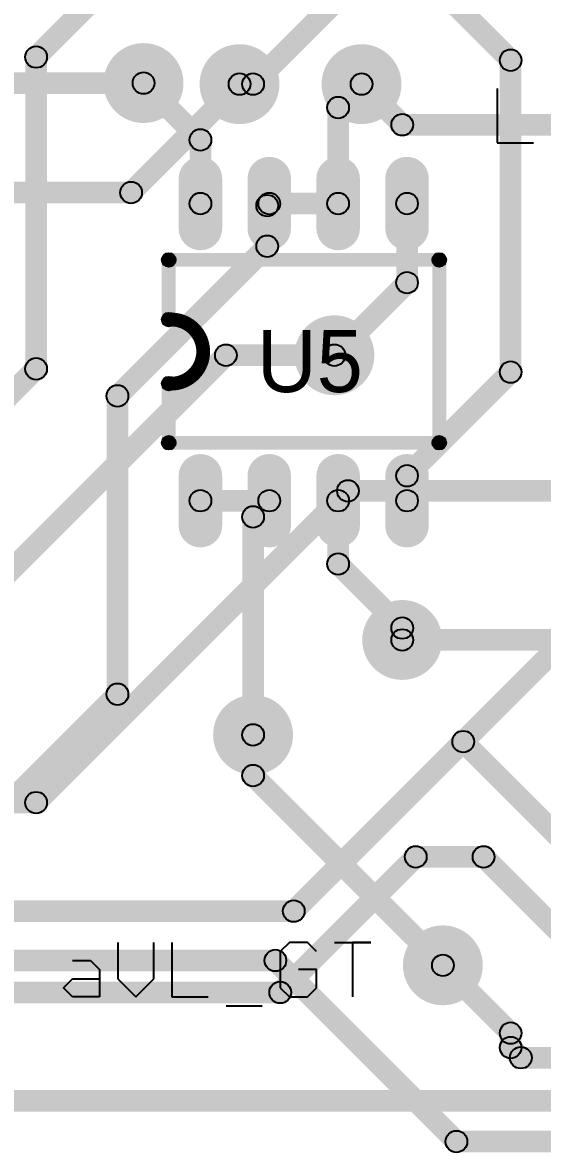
# Model space of a CAD drawing. Header units: millimetres. Extents: x 1.24 to 8.03, y 2.12 to 7.05.
# Drawn here: x 2.756 to 3.133, y 5.189 to 6.009 of the extents above; entities that cross this region are included whole.
import ezdxf

# ---------------------------------------------------------------- set-up
doc = ezdxf.new("R2010")
doc.units = ezdxf.units.MM
doc.header["$MEASUREMENT"] = 0
for name, color, linetype in [('BottomLayer', 5, 'Continuous'), ('BottomSolder', 6, 'Continuous'), ('TopLayer', 1, 'Continuous'), ('TopOverlay', 2, 'Continuous'), ('TopPaste', 8, 'Continuous'), ('TopSolder', 216, 'Continuous'), ('ViaHoleLayer', 16, 'Continuous')]:
    doc.layers.add(name, color=color, linetype=linetype)

# ---------------------------------------------------------------- blocks, each defined once
blk = doc.blocks.new('SOIC_8_L5_0_W4_0_P1_27_LS6_0_BL_24')
at = {"layer": 'TopLayer'}
h = blk.add_hatch(color=1, dxfattribs=at)
edge = h.paths.add_edge_path()
edge.add_arc((-0.075, 0.125984), 0.011811, 0, 180)
edge.add_line((-0.086811, 0.125984), (-0.086811, 0.089763))
edge.add_arc((-0.075, 0.089763), 0.011811, 180, 360)
edge.add_line((-0.063189, 0.089763), (-0.063189, 0.125984))
h = blk.add_hatch(color=1, dxfattribs=at)
edge = h.paths.add_edge_path()
edge.add_arc((-0.025, 0.125984), 0.011811, 0, 180)
edge.add_line((-0.036811, 0.125984), (-0.036811, 0.089763))
edge.add_arc((-0.025, 0.089763), 0.011811, 180, 360)
edge.add_line((-0.013189, 0.089763), (-0.013189, 0.125984))
h = blk.add_hatch(color=1, dxfattribs=at)
edge = h.paths.add_edge_path()
edge.add_arc((0.025, 0.125984), 0.011811, 0, 180)
edge.add_line((0.013189, 0.125984), (0.013189, 0.089763))
edge.add_arc((0.025, 0.089763), 0.011811, 180, 360)
edge.add_line((0.036811, 0.089763), (0.036811, 0.125984))
h = blk.add_hatch(color=1, dxfattribs=at)
edge = h.paths.add_edge_path()
edge.add_arc((0.075, 0.125984), 0.011811, 0, 180)
edge.add_line((0.063189, 0.125984), (0.063189, 0.089763))
edge.add_arc((0.075, 0.089763), 0.011811, 180, 360)
edge.add_line((0.086811, 0.089763), (0.086811, 0.125984))
h = blk.add_hatch(color=1, dxfattribs=at)
edge = h.paths.add_edge_path()
edge.add_arc((-0.075, -0.089763), 0.011811, 0, 180)
edge.add_line((-0.086811, -0.089763), (-0.086811, -0.125984))
edge.add_arc((-0.075, -0.125984), 0.011811, 180, 360)
edge.add_line((-0.063189, -0.125984), (-0.063189, -0.089763))
h = blk.add_hatch(color=1, dxfattribs=at)
edge = h.paths.add_edge_path()
edge.add_arc((-0.025, -0.089763), 0.011811, 0, 180)
edge.add_line((-0.036811, -0.089763), (-0.036811, -0.125984))
edge.add_arc((-0.025, -0.125984), 0.011811, 180, 360)
edge.add_line((-0.013189, -0.125984), (-0.013189, -0.089763))
h = blk.add_hatch(color=1, dxfattribs=at)
edge = h.paths.add_edge_path()
edge.add_arc((0.025, -0.089763), 0.011811, 0, 180)
edge.add_line((0.013189, -0.089763), (0.013189, -0.125984))
edge.add_arc((0.025, -0.125984), 0.011811, 180, 360)
edge.add_line((0.036811, -0.125984), (0.036811, -0.089763))
h = blk.add_hatch(color=1, dxfattribs=at)
edge = h.paths.add_edge_path()
edge.add_arc((0.075, -0.089763), 0.011811, 0, 180)
edge.add_line((0.063189, -0.089763), (0.063189, -0.125984))
edge.add_arc((0.075, -0.125984), 0.011811, 180, 360)
edge.add_line((0.086811, -0.125984), (0.086811, -0.089763))
at = {"layer": 'TopOverlay'}
h = blk.add_hatch(color=2, dxfattribs=at)
edge = h.paths.add_edge_path()
edge.add_arc((-0.098031, 0.066929), 0.005, 0, 360)
h = blk.add_hatch(color=2, dxfattribs=at)
edge = h.paths.add_edge_path()
edge.add_arc((-0.098031, 0.066929), 0.005, 0, 360)
for points in [[(-0.093031, 0.023622), (-0.103031, 0.023622), (-0.103031, 0.066929), (-0.093031, 0.066929)], [(-0.098031, 0.061929), (-0.098031, 0.071929), (0.098425, 0.071929), (0.098425, 0.061929)], [(0.103425, -0.065797), (0.093425, -0.065797), (0.093425, 0.066929), (0.103425, 0.066929)], [(-0.093031, -0.065797), (-0.103031, -0.065797), (-0.103031, -0.022835), (-0.093031, -0.022835)], [(-0.098031, -0.070797), (-0.098031, -0.060797), (0.098425, -0.060797), (0.098425, -0.070797)]]:
    blk.add_hatch(color=2, dxfattribs=at).paths.add_polyline_path(points)
h = blk.add_hatch(color=2, dxfattribs=at)
edge = h.paths.add_edge_path()
edge.add_arc((0.098425, 0.066929), 0.005, 0, 360)
h = blk.add_hatch(color=2, dxfattribs=at)
edge = h.paths.add_edge_path()
edge.add_arc((0.098425, 0.066929), 0.005, 0, 360)
h = blk.add_hatch(color=2, dxfattribs=at)
edge = h.paths.add_edge_path()
edge.add_arc((-0.098031, 0.023622), 0.005, 0, 360)
h = blk.add_hatch(color=2, dxfattribs=at)
edge = h.paths.add_edge_path()
edge.add_arc((-0.098031, 0.023622), 0.005, 0, 360)
h = blk.add_hatch(color=2, dxfattribs=at)
edge = h.paths.add_edge_path()
edge.add_arc((-0.098031, -0.022835), 0.005, 0, 360)
h = blk.add_hatch(color=2, dxfattribs=at)
edge = h.paths.add_edge_path()
edge.add_arc((-0.098031, -0.022835), 0.005, 0, 360)
h = blk.add_hatch(color=2, dxfattribs=at)
edge = h.paths.add_edge_path()
edge.add_arc((-0.098031, -0.065797), 0.005, 0, 360)
h = blk.add_hatch(color=2, dxfattribs=at)
edge = h.paths.add_edge_path()
edge.add_arc((-0.098031, -0.065797), 0.005, 0, 360)
h = blk.add_hatch(color=2, dxfattribs=at)
edge = h.paths.add_edge_path()
edge.add_arc((0.098425, -0.065797), 0.005, 0, 360)
h = blk.add_hatch(color=2, dxfattribs=at)
edge = h.paths.add_edge_path()
edge.add_arc((0.098425, -0.065797), 0.005, 0, 360)
at = {"layer": 'TopPaste'}
h = blk.add_hatch(color=8, dxfattribs=at)
edge = h.paths.add_edge_path()
edge.add_arc((-0.075, 0.125984), 0.011811, 0, 180)
edge.add_line((-0.086811, 0.125984), (-0.086811, 0.089763))
edge.add_arc((-0.075, 0.089763), 0.011811, 180, 360)
edge.add_line((-0.063189, 0.089763), (-0.063189, 0.125984))
h = blk.add_hatch(color=8, dxfattribs=at)
edge = h.paths.add_edge_path()
edge.add_arc((-0.025, 0.125984), 0.011811, 0, 180)
edge.add_line((-0.036811, 0.125984), (-0.036811, 0.089763))
edge.add_arc((-0.025, 0.089763), 0.011811, 180, 360)
edge.add_line((-0.013189, 0.089763), (-0.013189, 0.125984))
h = blk.add_hatch(color=8, dxfattribs=at)
edge = h.paths.add_edge_path()
edge.add_arc((0.025, 0.125984), 0.011811, 0, 180)
edge.add_line((0.013189, 0.125984), (0.013189, 0.089763))
edge.add_arc((0.025, 0.089763), 0.011811, 180, 360)
edge.add_line((0.036811, 0.089763), (0.036811, 0.125984))
h = blk.add_hatch(color=8, dxfattribs=at)
edge = h.paths.add_edge_path()
edge.add_arc((0.075, 0.125984), 0.011811, 0, 180)
edge.add_line((0.063189, 0.125984), (0.063189, 0.089763))
edge.add_arc((0.075, 0.089763), 0.011811, 180, 360)
edge.add_line((0.086811, 0.089763), (0.086811, 0.125984))
h = blk.add_hatch(color=8, dxfattribs=at)
edge = h.paths.add_edge_path()
edge.add_arc((-0.075, -0.089763), 0.011811, 0, 180)
edge.add_line((-0.086811, -0.089763), (-0.086811, -0.125984))
edge.add_arc((-0.075, -0.125984), 0.011811, 180, 360)
edge.add_line((-0.063189, -0.125984), (-0.063189, -0.089763))
h = blk.add_hatch(color=8, dxfattribs=at)
edge = h.paths.add_edge_path()
edge.add_arc((-0.025, -0.089763), 0.011811, 0, 180)
edge.add_line((-0.036811, -0.089763), (-0.036811, -0.125984))
edge.add_arc((-0.025, -0.125984), 0.011811, 180, 360)
edge.add_line((-0.013189, -0.125984), (-0.013189, -0.089763))
h = blk.add_hatch(color=8, dxfattribs=at)
edge = h.paths.add_edge_path()
edge.add_arc((0.025, -0.089763), 0.011811, 0, 180)
edge.add_line((0.013189, -0.089763), (0.013189, -0.125984))
edge.add_arc((0.025, -0.125984), 0.011811, 180, 360)
edge.add_line((0.036811, -0.125984), (0.036811, -0.089763))
h = blk.add_hatch(color=8, dxfattribs=at)
edge = h.paths.add_edge_path()
edge.add_arc((0.075, -0.089763), 0.011811, 0, 180)
edge.add_line((0.063189, -0.089763), (0.063189, -0.125984))
edge.add_arc((0.075, -0.125984), 0.011811, 180, 360)
edge.add_line((0.086811, -0.125984), (0.086811, -0.089763))
at = {"layer": 'TopSolder'}
h = blk.add_hatch(color=216, dxfattribs=at)
edge = h.paths.add_edge_path()
edge.add_arc((-0.075, 0.125984), 0.015811, 0, 180)
edge.add_line((-0.090811, 0.125984), (-0.090811, 0.089763))
edge.add_arc((-0.075, 0.089763), 0.015811, 180, 360)
edge.add_line((-0.059189, 0.089763), (-0.059189, 0.125984))
h = blk.add_hatch(color=216, dxfattribs=at)
edge = h.paths.add_edge_path()
edge.add_arc((-0.025, 0.125984), 0.015811, 0, 180)
edge.add_line((-0.040811, 0.125984), (-0.040811, 0.089763))
edge.add_arc((-0.025, 0.089763), 0.015811, 180, 360)
edge.add_line((-0.009189, 0.089763), (-0.009189, 0.125984))
h = blk.add_hatch(color=216, dxfattribs=at)
edge = h.paths.add_edge_path()
edge.add_arc((0.025, 0.125984), 0.015811, 0, 180)
edge.add_line((0.009189, 0.125984), (0.009189, 0.089763))
edge.add_arc((0.025, 0.089763), 0.015811, 180, 360)
edge.add_line((0.040811, 0.089763), (0.040811, 0.125984))
h = blk.add_hatch(color=216, dxfattribs=at)
edge = h.paths.add_edge_path()
edge.add_arc((0.075, 0.125984), 0.015811, 0, 180)
edge.add_line((0.059189, 0.125984), (0.059189, 0.089763))
edge.add_arc((0.075, 0.089763), 0.015811, 180, 360)
edge.add_line((0.090811, 0.089763), (0.090811, 0.125984))
h = blk.add_hatch(color=216, dxfattribs=at)
edge = h.paths.add_edge_path()
edge.add_arc((-0.075, -0.089763), 0.015811, 0, 180)
edge.add_line((-0.090811, -0.089763), (-0.090811, -0.125984))
edge.add_arc((-0.075, -0.125984), 0.015811, 180, 360)
edge.add_line((-0.059189, -0.125984), (-0.059189, -0.089763))
h = blk.add_hatch(color=216, dxfattribs=at)
edge = h.paths.add_edge_path()
edge.add_arc((-0.025, -0.089763), 0.015811, 0, 180)
edge.add_line((-0.040811, -0.089763), (-0.040811, -0.125984))
edge.add_arc((-0.025, -0.125984), 0.015811, 180, 360)
edge.add_line((-0.009189, -0.125984), (-0.009189, -0.089763))
h = blk.add_hatch(color=216, dxfattribs=at)
edge = h.paths.add_edge_path()
edge.add_arc((0.025, -0.089763), 0.015811, 0, 180)
edge.add_line((0.009189, -0.089763), (0.009189, -0.125984))
edge.add_arc((0.025, -0.125984), 0.015811, 180, 360)
edge.add_line((0.040811, -0.125984), (0.040811, -0.089763))
h = blk.add_hatch(color=216, dxfattribs=at)
edge = h.paths.add_edge_path()
edge.add_arc((0.075, -0.089763), 0.015811, 0, 180)
edge.add_line((0.059189, -0.089763), (0.059189, -0.125984))
edge.add_arc((0.075, -0.125984), 0.015811, 180, 360)
edge.add_line((0.090811, -0.125984), (0.090811, -0.089763))
at = {"layer": 'TopOverlay', "const_width": 0.01}
blk.add_lwpolyline([(-0.098031, 0.023622, -1.0785851), (-0.098031, -0.022835)], format="xyb", dxfattribs=at)
at = {"layer": 'TopOverlay'}
for centre in [(-0.098031, 0.066929), (-0.098031, 0.066929), (0.098425, 0.066929), (0.098425, 0.066929), (-0.098031, 0.023622), (-0.098031, 0.023622), (-0.098031, -0.022835), (-0.098031, -0.022835), (-0.098031, -0.065797), (-0.098031, -0.065797), (0.098425, -0.065797), (0.098425, -0.065797)]:
    blk.add_circle(centre, 0.005, dxfattribs=at)

msp = doc.modelspace()

# ---------------------------------------------------------------- hatches: boundary and pattern name
at = {"layer": 'BottomLayer'}
h = msp.add_hatch(color=5, dxfattribs=at)
edge = h.paths.add_edge_path()
edge.add_arc((2.8437, 5.96536), 0.025, 0, 360)
h = msp.add_hatch(color=5, dxfattribs=at)
edge = h.paths.add_edge_path()
edge.add_arc((2.91339, 5.96457), 0.025, 0, 360)
h = msp.add_hatch(color=5, dxfattribs=at)
edge = h.paths.add_edge_path()
edge.add_arc((3.00197, 5.96457), 0.025, 0, 360)
for points in [[(2.52343, 5.95748), (2.52343, 5.97323), (2.8437, 5.97323), (2.8437, 5.95748)], [(2.84021, 5.88026), (2.82908, 5.89139), (2.90782, 5.97013), (2.91895, 5.959)], [(2.9964, 5.959), (3.00754, 5.97013), (3.03706, 5.94061), (3.02593, 5.92947)], [(3.0315, 5.92717), (3.0315, 5.94291), (3.36614, 5.94291), (3.36614, 5.92717)], [(2.48031, 5.87795), (2.48031, 5.8937), (2.83465, 5.8937), (2.83465, 5.87795)], [(2.90354, 5.75984), (2.90354, 5.77559), (2.98228, 5.77559), (2.98228, 5.75984)], [(2.66305, 5.51609), (2.65191, 5.52722), (2.89798, 5.77328), (2.90911, 5.76215)], [(2.99213, 5.66142), (2.99213, 5.67717), (3.57283, 5.67717), (3.57283, 5.66142)], [(2.77132, 5.43735), (2.76018, 5.44848), (2.98656, 5.67486), (2.99769, 5.66372)], [(3.0315, 5.55315), (3.0315, 5.5689), (3.14961, 5.5689), (3.14961, 5.55315)], [(2.9311, 5.4626), (2.91535, 5.4626), (2.91535, 5.49213), (2.9311, 5.49213)], [(2.91766, 5.45703), (2.9288, 5.46817), (3.06659, 5.33037), (3.05546, 5.31924)], [(2.49016, 5.43504), (2.49016, 5.45079), (2.76575, 5.45079), (2.76575, 5.43504)], [(2.37555, 5.32043), (2.37555, 5.33618), (2.93941, 5.33618), (2.93941, 5.32043)], [(2.93384, 5.32274), (2.94498, 5.33387), (3.07643, 5.20242), (3.0653, 5.19128)], [(3.05546, 5.31924), (3.06659, 5.33037), (3.1158, 5.28116), (3.10467, 5.27002)], [(3.11811, 5.26513), (3.10236, 5.26513), (3.10236, 5.27559), (3.11811, 5.27559)], [(3.10467, 5.25956), (3.1158, 5.2707), (3.1232, 5.2633), (3.11206, 5.25217)], [(3.11763, 5.24986), (3.11763, 5.26561), (5.24789, 5.26561), (5.24789, 5.24986)], [(3.07087, 5.18898), (3.07087, 5.20472), (5.28543, 5.20472), (5.28543, 5.18898)]]:
    msp.add_hatch(color=5, dxfattribs=at).paths.add_polyline_path(points)
h = msp.add_hatch(color=5, dxfattribs=at)
edge = h.paths.add_edge_path()
edge.add_arc((2.8437, 5.96536), 0.00787, 0, 360)
h = msp.add_hatch(color=5, dxfattribs=at)
edge = h.paths.add_edge_path()
edge.add_arc((2.91339, 5.96457), 0.00787, 0, 360)
h = msp.add_hatch(color=5, dxfattribs=at)
edge = h.paths.add_edge_path()
edge.add_arc((3.00197, 5.96457), 0.00787, 0, 360)
h = msp.add_hatch(color=5, dxfattribs=at)
edge = h.paths.add_edge_path()
edge.add_arc((3.0315, 5.93504), 0.00787, 0, 360)
h = msp.add_hatch(color=5, dxfattribs=at)
edge = h.paths.add_edge_path()
edge.add_arc((3.0315, 5.93504), 0.00787, 0, 360)
h = msp.add_hatch(color=5, dxfattribs=at)
edge = h.paths.add_edge_path()
edge.add_arc((2.83465, 5.88583), 0.00787, 0, 360)
h = msp.add_hatch(color=5, dxfattribs=at)
edge = h.paths.add_edge_path()
edge.add_arc((2.83465, 5.88583), 0.00787, 0, 360)
h = msp.add_hatch(color=5, dxfattribs=at)
edge = h.paths.add_edge_path()
edge.add_arc((2.98228, 5.76772), 0.025, 0, 360)
h = msp.add_hatch(color=5, dxfattribs=at)
edge = h.paths.add_edge_path()
edge.add_arc((2.90354, 5.76772), 0.00787, 0, 360)
h = msp.add_hatch(color=5, dxfattribs=at)
edge = h.paths.add_edge_path()
edge.add_arc((2.90354, 5.76772), 0.00787, 0, 360)
h = msp.add_hatch(color=5, dxfattribs=at)
edge = h.paths.add_edge_path()
edge.add_arc((2.98228, 5.76772), 0.00787, 0, 360)
h = msp.add_hatch(color=5, dxfattribs=at)
edge = h.paths.add_edge_path()
edge.add_arc((2.99213, 5.66929), 0.00787, 0, 360)
h = msp.add_hatch(color=5, dxfattribs=at)
edge = h.paths.add_edge_path()
edge.add_arc((2.99213, 5.66929), 0.00787, 0, 360)
h = msp.add_hatch(color=5, dxfattribs=at)
edge = h.paths.add_edge_path()
edge.add_arc((3.0315, 5.56102), 0.025, 0, 360)
h = msp.add_hatch(color=5, dxfattribs=at)
edge = h.paths.add_edge_path()
edge.add_arc((3.0315, 5.56102), 0.00787, 0, 360)
h = msp.add_hatch(color=5, dxfattribs=at)
edge = h.paths.add_edge_path()
edge.add_arc((2.92323, 5.49213), 0.025, 0, 360)
h = msp.add_hatch(color=5, dxfattribs=at)
edge = h.paths.add_edge_path()
edge.add_arc((2.92323, 5.49213), 0.00787, 0, 360)
h = msp.add_hatch(color=5, dxfattribs=at)
edge = h.paths.add_edge_path()
edge.add_arc((2.92323, 5.4626), 0.00787, 0, 360)
h = msp.add_hatch(color=5, dxfattribs=at)
edge = h.paths.add_edge_path()
edge.add_arc((2.92323, 5.4626), 0.00787, 0, 360)
h = msp.add_hatch(color=5, dxfattribs=at)
edge = h.paths.add_edge_path()
edge.add_arc((2.76575, 5.44291), 0.00787, 0, 360)
h = msp.add_hatch(color=5, dxfattribs=at)
edge = h.paths.add_edge_path()
edge.add_arc((2.76575, 5.44291), 0.00787, 0, 360)
h = msp.add_hatch(color=5, dxfattribs=at)
edge = h.paths.add_edge_path()
edge.add_arc((3.06102, 5.3248), 0.025, 0, 360)
h = msp.add_hatch(color=5, dxfattribs=at)
edge = h.paths.add_edge_path()
edge.add_arc((2.93941, 5.32831), 0.00787, 0, 360)
h = msp.add_hatch(color=5, dxfattribs=at)
edge = h.paths.add_edge_path()
edge.add_arc((2.93941, 5.32831), 0.00787, 0, 360)
h = msp.add_hatch(color=5, dxfattribs=at)
edge = h.paths.add_edge_path()
edge.add_arc((3.06102, 5.3248), 0.00787, 0, 360)
h = msp.add_hatch(color=5, dxfattribs=at)
edge = h.paths.add_edge_path()
edge.add_arc((3.06102, 5.3248), 0.00787, 0, 360)
h = msp.add_hatch(color=5, dxfattribs=at)
edge = h.paths.add_edge_path()
edge.add_arc((3.11024, 5.27559), 0.00787, 0, 360)
h = msp.add_hatch(color=5, dxfattribs=at)
edge = h.paths.add_edge_path()
edge.add_arc((3.11024, 5.27559), 0.00787, 0, 360)
h = msp.add_hatch(color=5, dxfattribs=at)
edge = h.paths.add_edge_path()
edge.add_arc((3.11024, 5.26513), 0.00787, 0, 360)
h = msp.add_hatch(color=5, dxfattribs=at)
edge = h.paths.add_edge_path()
edge.add_arc((3.11024, 5.26513), 0.00787, 0, 360)
h = msp.add_hatch(color=5, dxfattribs=at)
edge = h.paths.add_edge_path()
edge.add_arc((3.11763, 5.25773), 0.00787, 0, 360)
h = msp.add_hatch(color=5, dxfattribs=at)
edge = h.paths.add_edge_path()
edge.add_arc((3.11763, 5.25773), 0.00787, 0, 360)
h = msp.add_hatch(color=5, dxfattribs=at)
edge = h.paths.add_edge_path()
edge.add_arc((3.07087, 5.19685), 0.00787, 0, 360)
h = msp.add_hatch(color=5, dxfattribs=at)
edge = h.paths.add_edge_path()
edge.add_arc((3.07087, 5.19685), 0.00787, 0, 360)
at = {"layer": 'BottomSolder'}
h = msp.add_hatch(color=6, dxfattribs=at)
edge = h.paths.add_edge_path()
edge.add_arc((2.8437, 5.96536), 0.029, 0, 360)
h = msp.add_hatch(color=6, dxfattribs=at)
edge = h.paths.add_edge_path()
edge.add_arc((2.91339, 5.96457), 0.029, 0, 360)
h = msp.add_hatch(color=6, dxfattribs=at)
edge = h.paths.add_edge_path()
edge.add_arc((3.00197, 5.96457), 0.029, 0, 360)
h = msp.add_hatch(color=6, dxfattribs=at)
edge = h.paths.add_edge_path()
edge.add_arc((2.98228, 5.76772), 0.029, 0, 360)
h = msp.add_hatch(color=6, dxfattribs=at)
edge = h.paths.add_edge_path()
edge.add_arc((3.0315, 5.56102), 0.029, 0, 360)
h = msp.add_hatch(color=6, dxfattribs=at)
edge = h.paths.add_edge_path()
edge.add_arc((2.92323, 5.49213), 0.029, 0, 360)
h = msp.add_hatch(color=6, dxfattribs=at)
edge = h.paths.add_edge_path()
edge.add_arc((3.06102, 5.3248), 0.029, 0, 360)
at = {"layer": 'TopLayer'}
for points in [[(2.77132, 5.97868), (2.76018, 5.98982), (2.82805, 6.05769), (2.83919, 6.04656)], [(3.05279, 6.0282), (3.06393, 6.03933), (3.1158, 5.98746), (3.10467, 5.97632)], [(2.9288, 5.959), (2.91766, 5.97013), (2.97672, 6.02919), (2.98785, 6.01805)], [(2.77362, 5.75787), (2.75787, 5.75787), (2.75787, 5.98425), (2.77362, 5.98425)], [(3.11811, 5.75547), (3.10236, 5.75547), (3.10236, 5.98189), (3.11811, 5.98189)], [(2.91339, 5.95669), (2.91339, 5.97244), (2.92323, 5.97244), (2.92323, 5.95669)], [(2.83813, 5.95979), (2.84927, 5.97092), (2.89057, 5.92962), (2.87943, 5.91849)], [(2.99057, 5.94203), (2.97943, 5.95317), (2.9964, 5.97013), (3.00754, 5.959)], [(2.99287, 5.87787), (2.97713, 5.87787), (2.97713, 5.9476), (2.99287, 5.9476)], [(2.89287, 5.87787), (2.87713, 5.87787), (2.87713, 5.92406), (2.89287, 5.92406)], [(2.93906, 5.8708), (2.92793, 5.88194), (2.92943, 5.88344), (2.94057, 5.87231)], [(2.935, 5.87), (2.935, 5.88575), (2.985, 5.88575), (2.985, 5.87)], [(2.94137, 5.84688), (2.92562, 5.84688), (2.92562, 5.87637), (2.94137, 5.87637)], [(3.04287, 5.82043), (3.02713, 5.82043), (3.02713, 5.87787), (3.04287, 5.87787)], [(2.83037, 5.73262), (2.81924, 5.74376), (2.92793, 5.85245), (2.93906, 5.84131)], [(2.98785, 5.76215), (2.97672, 5.77328), (3.02943, 5.826), (3.04057, 5.81487)], [(2.54639, 5.52738), (2.53525, 5.53851), (2.76018, 5.76344), (2.77132, 5.75231)], [(3.04057, 5.67467), (3.02943, 5.6858), (3.10467, 5.76104), (3.1158, 5.7499)], [(2.83268, 5.52165), (2.81693, 5.52165), (2.81693, 5.73819), (2.83268, 5.73819)], [(3.04287, 5.66213), (3.02713, 5.66213), (3.02713, 5.68024), (3.04287, 5.68024)], [(2.885, 5.65425), (2.885, 5.67), (2.935, 5.67), (2.935, 5.65425)], [(2.9288, 5.64479), (2.91766, 5.65592), (2.92943, 5.66769), (2.94057, 5.65656)], [(2.99287, 5.61618), (2.97713, 5.61618), (2.97713, 5.66213), (2.99287, 5.66213)], [(2.9311, 5.49213), (2.91535, 5.49213), (2.91535, 5.65035), (2.9311, 5.65035)], [(2.97943, 5.61061), (2.99057, 5.62174), (3.03706, 5.57525), (3.02593, 5.56411)], [(3.08136, 5.48164), (3.07022, 5.49277), (3.14961, 5.57217), (3.16075, 5.56103)], [(3.03937, 5.56102), (3.02362, 5.56102), (3.02362, 5.56968), (3.03937, 5.56968)], [(2.75163, 5.43735), (2.7405, 5.44848), (2.81924, 5.52722), (2.83037, 5.51609)], [(2.95832, 5.35861), (2.94719, 5.36974), (3.07022, 5.49277), (3.08136, 5.48164)], [(3.07022, 5.48164), (3.08136, 5.49277), (3.20439, 5.36974), (3.19325, 5.35861)], [(2.94848, 5.29955), (2.93735, 5.31069), (3.03577, 5.40911), (3.04691, 5.39798)], [(3.04134, 5.39567), (3.04134, 5.41142), (3.09055, 5.41142), (3.09055, 5.39567)], [(3.08498, 5.39798), (3.09612, 5.40911), (3.19454, 5.31069), (3.18341, 5.29955)], [(2.3622, 5.3563), (2.3622, 5.37205), (2.95276, 5.37205), (2.95276, 5.3563)], [(2.48031, 5.29724), (2.48031, 5.31299), (2.94291, 5.31299), (2.94291, 5.29724)], [(2.49909, 5.2185), (2.49909, 5.23425), (4.26004, 5.23425), (4.26004, 5.2185)]]:
    msp.add_hatch(color=1, dxfattribs=at).paths.add_polyline_path(points)
h = msp.add_hatch(color=1, dxfattribs=at)
edge = h.paths.add_edge_path()
edge.add_arc((2.76575, 5.98425), 0.00787, 0, 360)
h = msp.add_hatch(color=1, dxfattribs=at)
edge = h.paths.add_edge_path()
edge.add_arc((2.76575, 5.98425), 0.00787, 0, 360)
h = msp.add_hatch(color=1, dxfattribs=at)
edge = h.paths.add_edge_path()
edge.add_arc((2.8437, 5.96536), 0.025, 0, 360)
h = msp.add_hatch(color=1, dxfattribs=at)
edge = h.paths.add_edge_path()
edge.add_arc((2.91339, 5.96457), 0.025, 0, 360)
h = msp.add_hatch(color=1, dxfattribs=at)
edge = h.paths.add_edge_path()
edge.add_arc((3.00197, 5.96457), 0.025, 0, 360)
h = msp.add_hatch(color=1, dxfattribs=at)
edge = h.paths.add_edge_path()
edge.add_arc((3.11024, 5.98189), 0.00787, 0, 360)
h = msp.add_hatch(color=1, dxfattribs=at)
edge = h.paths.add_edge_path()
edge.add_arc((3.11024, 5.98189), 0.00787, 0, 360)
h = msp.add_hatch(color=1, dxfattribs=at)
edge = h.paths.add_edge_path()
edge.add_arc((2.8437, 5.96536), 0.00787, 0, 360)
h = msp.add_hatch(color=1, dxfattribs=at)
edge = h.paths.add_edge_path()
edge.add_arc((2.91339, 5.96457), 0.00787, 0, 360)
h = msp.add_hatch(color=1, dxfattribs=at)
edge = h.paths.add_edge_path()
edge.add_arc((2.92323, 5.96457), 0.00787, 0, 360)
h = msp.add_hatch(color=1, dxfattribs=at)
edge = h.paths.add_edge_path()
edge.add_arc((2.92323, 5.96457), 0.00787, 0, 360)
h = msp.add_hatch(color=1, dxfattribs=at)
edge = h.paths.add_edge_path()
edge.add_arc((3.00197, 5.96457), 0.00787, 0, 360)
h = msp.add_hatch(color=1, dxfattribs=at)
edge = h.paths.add_edge_path()
edge.add_arc((2.985, 5.9476), 0.00787, 0, 360)
h = msp.add_hatch(color=1, dxfattribs=at)
edge = h.paths.add_edge_path()
edge.add_arc((2.985, 5.9476), 0.00787, 0, 360)
h = msp.add_hatch(color=1, dxfattribs=at)
edge = h.paths.add_edge_path()
edge.add_arc((2.885, 5.92406), 0.00787, 0, 360)
h = msp.add_hatch(color=1, dxfattribs=at)
edge = h.paths.add_edge_path()
edge.add_arc((2.885, 5.92406), 0.00787, 0, 360)
h = msp.add_hatch(color=1, dxfattribs=at)
edge = h.paths.add_edge_path()
edge.add_arc((2.885, 5.87787), 0.00787, 0, 360)
h = msp.add_hatch(color=1, dxfattribs=at)
edge = h.paths.add_edge_path()
edge.add_arc((2.93349, 5.87637), 0.00787, 0, 360)
h = msp.add_hatch(color=1, dxfattribs=at)
edge = h.paths.add_edge_path()
edge.add_arc((2.93349, 5.87637), 0.00787, 0, 360)
h = msp.add_hatch(color=1, dxfattribs=at)
edge = h.paths.add_edge_path()
edge.add_arc((2.935, 5.87787), 0.00787, 0, 360)
h = msp.add_hatch(color=1, dxfattribs=at)
edge = h.paths.add_edge_path()
edge.add_arc((2.935, 5.87787), 0.00787, 0, 360)
h = msp.add_hatch(color=1, dxfattribs=at)
edge = h.paths.add_edge_path()
edge.add_arc((2.985, 5.87787), 0.00787, 0, 360)
h = msp.add_hatch(color=1, dxfattribs=at)
edge = h.paths.add_edge_path()
edge.add_arc((2.985, 5.87787), 0.00787, 0, 360)
h = msp.add_hatch(color=1, dxfattribs=at)
edge = h.paths.add_edge_path()
edge.add_arc((3.035, 5.87787), 0.00787, 0, 360)
h = msp.add_hatch(color=1, dxfattribs=at)
edge = h.paths.add_edge_path()
edge.add_arc((2.93349, 5.84688), 0.00787, 0, 360)
h = msp.add_hatch(color=1, dxfattribs=at)
edge = h.paths.add_edge_path()
edge.add_arc((2.93349, 5.84688), 0.00787, 0, 360)
h = msp.add_hatch(color=1, dxfattribs=at)
edge = h.paths.add_edge_path()
edge.add_arc((3.035, 5.82043), 0.00787, 0, 360)
h = msp.add_hatch(color=1, dxfattribs=at)
edge = h.paths.add_edge_path()
edge.add_arc((3.035, 5.82043), 0.00787, 0, 360)
h = msp.add_hatch(color=1, dxfattribs=at)
edge = h.paths.add_edge_path()
edge.add_arc((2.98228, 5.76772), 0.025, 0, 360)
h = msp.add_hatch(color=1, dxfattribs=at)
edge = h.paths.add_edge_path()
edge.add_arc((2.98228, 5.76772), 0.00787, 0, 360)
h = msp.add_hatch(color=1, dxfattribs=at)
edge = h.paths.add_edge_path()
edge.add_arc((2.76575, 5.75787), 0.00787, 0, 360)
h = msp.add_hatch(color=1, dxfattribs=at)
edge = h.paths.add_edge_path()
edge.add_arc((2.76575, 5.75787), 0.00787, 0, 360)
h = msp.add_hatch(color=1, dxfattribs=at)
edge = h.paths.add_edge_path()
edge.add_arc((3.11024, 5.75547), 0.00787, 0, 360)
h = msp.add_hatch(color=1, dxfattribs=at)
edge = h.paths.add_edge_path()
edge.add_arc((3.11024, 5.75547), 0.00787, 0, 360)
h = msp.add_hatch(color=1, dxfattribs=at)
edge = h.paths.add_edge_path()
edge.add_arc((2.8248, 5.73819), 0.00787, 0, 360)
h = msp.add_hatch(color=1, dxfattribs=at)
edge = h.paths.add_edge_path()
edge.add_arc((2.8248, 5.73819), 0.00787, 0, 360)
h = msp.add_hatch(color=1, dxfattribs=at)
edge = h.paths.add_edge_path()
edge.add_arc((3.035, 5.68024), 0.00787, 0, 360)
h = msp.add_hatch(color=1, dxfattribs=at)
edge = h.paths.add_edge_path()
edge.add_arc((3.035, 5.68024), 0.00787, 0, 360)
h = msp.add_hatch(color=1, dxfattribs=at)
edge = h.paths.add_edge_path()
edge.add_arc((2.885, 5.66213), 0.00787, 0, 360)
h = msp.add_hatch(color=1, dxfattribs=at)
edge = h.paths.add_edge_path()
edge.add_arc((2.935, 5.66213), 0.00787, 0, 360)
h = msp.add_hatch(color=1, dxfattribs=at)
edge = h.paths.add_edge_path()
edge.add_arc((2.935, 5.66213), 0.00787, 0, 360)
h = msp.add_hatch(color=1, dxfattribs=at)
edge = h.paths.add_edge_path()
edge.add_arc((2.985, 5.66213), 0.00787, 0, 360)
h = msp.add_hatch(color=1, dxfattribs=at)
edge = h.paths.add_edge_path()
edge.add_arc((3.035, 5.66213), 0.00787, 0, 360)
h = msp.add_hatch(color=1, dxfattribs=at)
edge = h.paths.add_edge_path()
edge.add_arc((2.92323, 5.65035), 0.00787, 0, 360)
h = msp.add_hatch(color=1, dxfattribs=at)
edge = h.paths.add_edge_path()
edge.add_arc((2.92323, 5.65035), 0.00787, 0, 360)
h = msp.add_hatch(color=1, dxfattribs=at)
edge = h.paths.add_edge_path()
edge.add_arc((2.985, 5.61618), 0.00787, 0, 360)
h = msp.add_hatch(color=1, dxfattribs=at)
edge = h.paths.add_edge_path()
edge.add_arc((2.985, 5.61618), 0.00787, 0, 360)
h = msp.add_hatch(color=1, dxfattribs=at)
edge = h.paths.add_edge_path()
edge.add_arc((3.0315, 5.56102), 0.025, 0, 360)
h = msp.add_hatch(color=1, dxfattribs=at)
edge = h.paths.add_edge_path()
edge.add_arc((3.0315, 5.56968), 0.00787, 0, 360)
h = msp.add_hatch(color=1, dxfattribs=at)
edge = h.paths.add_edge_path()
edge.add_arc((3.0315, 5.56968), 0.00787, 0, 360)
h = msp.add_hatch(color=1, dxfattribs=at)
edge = h.paths.add_edge_path()
edge.add_arc((3.0315, 5.56102), 0.00787, 0, 360)
h = msp.add_hatch(color=1, dxfattribs=at)
edge = h.paths.add_edge_path()
edge.add_arc((2.8248, 5.52165), 0.00787, 0, 360)
h = msp.add_hatch(color=1, dxfattribs=at)
edge = h.paths.add_edge_path()
edge.add_arc((2.8248, 5.52165), 0.00787, 0, 360)
h = msp.add_hatch(color=1, dxfattribs=at)
edge = h.paths.add_edge_path()
edge.add_arc((2.92323, 5.49213), 0.025, 0, 360)
h = msp.add_hatch(color=1, dxfattribs=at)
edge = h.paths.add_edge_path()
edge.add_arc((2.92323, 5.49213), 0.00787, 0, 360)
h = msp.add_hatch(color=1, dxfattribs=at)
edge = h.paths.add_edge_path()
edge.add_arc((3.07579, 5.4872), 0.00787, 0, 360)
h = msp.add_hatch(color=1, dxfattribs=at)
edge = h.paths.add_edge_path()
edge.add_arc((3.07579, 5.4872), 0.00787, 0, 360)
h = msp.add_hatch(color=1, dxfattribs=at)
edge = h.paths.add_edge_path()
edge.add_arc((3.07579, 5.4872), 0.00787, 0, 360)
h = msp.add_hatch(color=1, dxfattribs=at)
edge = h.paths.add_edge_path()
edge.add_arc((3.04134, 5.40354), 0.00787, 0, 360)
h = msp.add_hatch(color=1, dxfattribs=at)
edge = h.paths.add_edge_path()
edge.add_arc((3.04134, 5.40354), 0.00787, 0, 360)
h = msp.add_hatch(color=1, dxfattribs=at)
edge = h.paths.add_edge_path()
edge.add_arc((3.09055, 5.40354), 0.00787, 0, 360)
h = msp.add_hatch(color=1, dxfattribs=at)
edge = h.paths.add_edge_path()
edge.add_arc((3.09055, 5.40354), 0.00787, 0, 360)
h = msp.add_hatch(color=1, dxfattribs=at)
edge = h.paths.add_edge_path()
edge.add_arc((2.95276, 5.36417), 0.00787, 0, 360)
h = msp.add_hatch(color=1, dxfattribs=at)
edge = h.paths.add_edge_path()
edge.add_arc((2.95276, 5.36417), 0.00787, 0, 360)
h = msp.add_hatch(color=1, dxfattribs=at)
edge = h.paths.add_edge_path()
edge.add_arc((3.06102, 5.3248), 0.025, 0, 360)
h = msp.add_hatch(color=1, dxfattribs=at)
edge = h.paths.add_edge_path()
edge.add_arc((2.94291, 5.30512), 0.00787, 0, 360)
h = msp.add_hatch(color=1, dxfattribs=at)
edge = h.paths.add_edge_path()
edge.add_arc((2.94291, 5.30512), 0.00787, 0, 360)
at = {"layer": 'TopSolder'}
h = msp.add_hatch(color=216, dxfattribs=at)
edge = h.paths.add_edge_path()
edge.add_arc((2.8437, 5.96536), 0.029, 0, 360)
h = msp.add_hatch(color=216, dxfattribs=at)
edge = h.paths.add_edge_path()
edge.add_arc((2.91339, 5.96457), 0.029, 0, 360)
h = msp.add_hatch(color=216, dxfattribs=at)
edge = h.paths.add_edge_path()
edge.add_arc((3.00197, 5.96457), 0.029, 0, 360)
h = msp.add_hatch(color=216, dxfattribs=at)
edge = h.paths.add_edge_path()
edge.add_arc((2.98228, 5.76772), 0.029, 0, 360)
h = msp.add_hatch(color=216, dxfattribs=at)
edge = h.paths.add_edge_path()
edge.add_arc((3.0315, 5.56102), 0.029, 0, 360)
h = msp.add_hatch(color=216, dxfattribs=at)
edge = h.paths.add_edge_path()
edge.add_arc((2.92323, 5.49213), 0.029, 0, 360)
h = msp.add_hatch(color=216, dxfattribs=at)
edge = h.paths.add_edge_path()
edge.add_arc((3.06102, 5.3248), 0.029, 0, 360)
at = {"layer": 'ViaHoleLayer'}
h = msp.add_hatch(color=16, dxfattribs=at)
edge = h.paths.add_edge_path()
edge.add_arc((2.8437, 5.96536), 0.014, 0, 360)
h = msp.add_hatch(color=16, dxfattribs=at)
edge = h.paths.add_edge_path()
edge.add_arc((2.91339, 5.96457), 0.014, 0, 360)
h = msp.add_hatch(color=16, dxfattribs=at)
edge = h.paths.add_edge_path()
edge.add_arc((3.00197, 5.96457), 0.014, 0, 360)
h = msp.add_hatch(color=16, dxfattribs=at)
edge = h.paths.add_edge_path()
edge.add_arc((2.98228, 5.76772), 0.014, 0, 360)
h = msp.add_hatch(color=16, dxfattribs=at)
edge = h.paths.add_edge_path()
edge.add_arc((3.0315, 5.56102), 0.014, 0, 360)
h = msp.add_hatch(color=16, dxfattribs=at)
edge = h.paths.add_edge_path()
edge.add_arc((2.92323, 5.49213), 0.014, 0, 360)
h = msp.add_hatch(color=16, dxfattribs=at)
edge = h.paths.add_edge_path()
edge.add_arc((3.06102, 5.3248), 0.014, 0, 360)

# ---------------------------------------------------------------- linework, layer by layer
at = {"layer": 'BottomLayer'}
for centre in [(2.8437, 5.96536), (2.91339, 5.96457), (3.00197, 5.96457), (3.0315, 5.93504), (3.0315, 5.93504), (2.83465, 5.88583), (2.83465, 5.88583), (2.90354, 5.76772), (2.90354, 5.76772), (2.98228, 5.76772), (2.99213, 5.66929), (2.99213, 5.66929), (3.0315, 5.56102), (2.92323, 5.49213), (2.92323, 5.4626), (2.92323, 5.4626), (2.76575, 5.44291), (2.76575, 5.44291), (2.93941, 5.32831), (2.93941, 5.32831), (3.06102, 5.3248), (3.06102, 5.3248), (3.11024, 5.27559), (3.11024, 5.27559), (3.11024, 5.26513), (3.11024, 5.26513), (3.11763, 5.25773), (3.11763, 5.25773), (3.07087, 5.19685), (3.07087, 5.19685)]:
    msp.add_circle(centre, 0.00787, dxfattribs=at)
at = {"layer": 'TopLayer'}
for centre in [(2.76575, 5.98425), (2.76575, 5.98425), (3.11024, 5.98189), (3.11024, 5.98189), (2.8437, 5.96536), (2.91339, 5.96457), (2.92323, 5.96457), (2.92323, 5.96457), (3.00197, 5.96457), (2.985, 5.9476), (2.985, 5.9476), (2.885, 5.92406), (2.885, 5.92406), (2.885, 5.87787), (2.93349, 5.87637), (2.93349, 5.87637), (2.935, 5.87787), (2.935, 5.87787), (2.985, 5.87787), (2.985, 5.87787), (3.035, 5.87787), (2.93349, 5.84688), (2.93349, 5.84688), (3.035, 5.82043), (3.035, 5.82043), (2.98228, 5.76772), (2.76575, 5.75787), (2.76575, 5.75787), (3.11024, 5.75547), (3.11024, 5.75547), (2.8248, 5.73819), (2.8248, 5.73819), (3.035, 5.68024), (3.035, 5.68024), (2.885, 5.66213), (2.935, 5.66213), (2.935, 5.66213), (2.985, 5.66213), (3.035, 5.66213), (2.92323, 5.65035), (2.92323, 5.65035), (2.985, 5.61618), (2.985, 5.61618), (3.0315, 5.56968), (3.0315, 5.56968), (3.0315, 5.56102), (2.8248, 5.52165), (2.8248, 5.52165), (2.92323, 5.49213), (3.07579, 5.4872), (3.07579, 5.4872), (3.07579, 5.4872), (3.04134, 5.40354), (3.04134, 5.40354), (3.09055, 5.40354), (3.09055, 5.40354), (2.95276, 5.36417), (2.95276, 5.36417), (2.94291, 5.30512), (2.94291, 5.30512)]:
    msp.add_circle(centre, 0.00787, dxfattribs=at)
at = {"layer": 'TopOverlay'}
for p, q in [((3.10055, 5.96143), (3.10055, 5.92207)), ((3.10055, 5.92207), (3.12679, 5.92207)), ((2.82495, 5.34135), (2.82495, 5.31511)), ((2.85119, 5.31511), (2.85119, 5.34135)), ((2.86431, 5.34135), (2.86431, 5.30199)), ((2.94958, 5.34135), (2.94302, 5.33479)), ((2.9627, 5.34135), (2.94958, 5.34135)), ((2.96926, 5.33479), (2.9627, 5.34135)), ((2.98238, 5.34135), (3.00862, 5.34135)), ((3.00862, 5.34135), (2.9955, 5.34135)), ((2.9955, 5.34135), (2.9955, 5.30199)), ((2.94302, 5.33479), (2.94302, 5.30855)), ((2.79215, 5.32823), (2.80527, 5.32823)), ((2.80527, 5.32823), (2.81183, 5.32167)), ((2.81183, 5.32167), (2.81183, 5.30199)), ((2.96926, 5.32167), (2.95614, 5.32167)), ((2.96926, 5.30855), (2.96926, 5.32167)), ((2.78559, 5.30855), (2.79215, 5.31511)), ((2.79215, 5.30199), (2.78559, 5.30855)), ((2.79215, 5.31511), (2.81183, 5.31511)), ((2.82495, 5.31511), (2.83807, 5.30199)), ((2.83807, 5.30199), (2.85119, 5.31511)), ((2.94302, 5.30855), (2.94958, 5.30199)), ((2.9627, 5.30199), (2.96926, 5.30855)), ((2.81183, 5.30199), (2.79215, 5.30199)), ((2.86431, 5.30199), (2.89054, 5.30199)), ((2.94958, 5.30199), (2.9627, 5.30199)), ((2.90366, 5.29543), (2.9299, 5.29543))]:
    msp.add_line(p, q, dxfattribs=at)

# ---------------------------------------------------------------- block references
msp.add_blockref('SOIC_8_L5_0_W4_0_P1_27_LS6_0_BL_24', (2.96, 5.77))

# ---------------------------------------------------------------- texts
msp.add_text('U5', height=0.045, dxfattribs=at).set_placement((2.926, 5.741))

doc.saveas('drawing.dxf')
